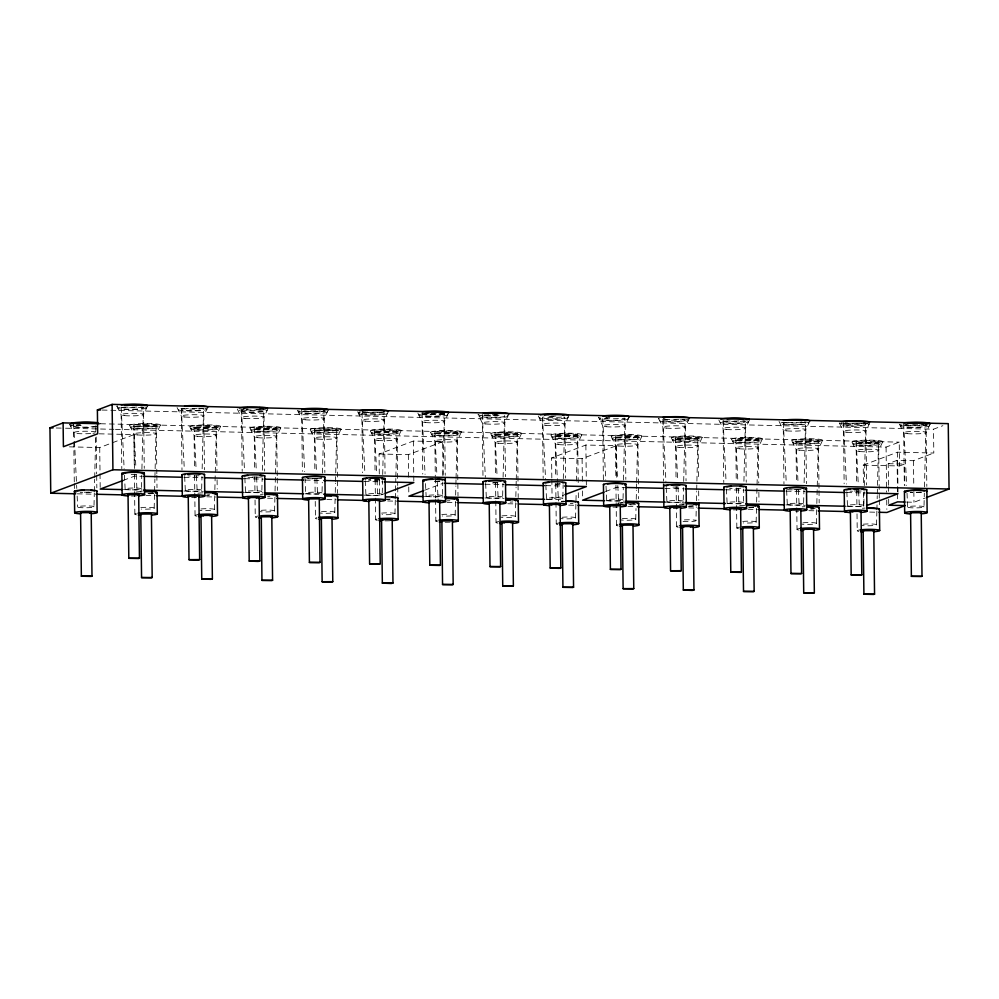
<?xml version="1.0" encoding="UTF-8"?>
<svg xmlns="http://www.w3.org/2000/svg" width="999" height="999" viewBox="0 0 999 999"><rect width="100%" height="100%" fill="white"/><g stroke="black" fill="none" stroke-linecap="round" stroke-linejoin="round"><path stroke-width="0.75" stroke-dasharray="5 3.75" d="M93.981 506.843A8.192 0.924 -0.7 0 0 82.418 506.043A8.192 0.924 -0.7 0 0 81.081 507.667A8.192 0.924 -0.7 0 0 93.981 506.843L94.318 493.007M94.356 491.471L94.655 479.17M94.693 477.634L95.654 437.674M95.804 431.531L95.954 425.387M141.433 488.936A8.192 0.924 -0.7 0 0 129.87 488.136A8.192 0.924 -0.7 0 0 128.534 489.76A8.192 0.924 -0.7 0 0 141.433 488.936L141.771 475.099M141.92 468.956L143.406 407.48M154.183 508.229L154.545 492.857M154.583 491.321L154.882 479.021M154.92 477.485L156.181 425.237A11.226 1.274 -0.7 0 0 140.347 424.15A11.226 1.274 -0.7 0 0 138.511 426.361A11.226 1.274 -0.7 0 0 156.181 425.237M201.636 490.322A8.192 0.924 -0.7 0 0 190.072 489.522A8.192 0.924 -0.7 0 0 188.736 491.146A8.192 0.924 -0.7 0 0 201.636 490.322L201.973 476.486M202.148 468.806L203.596 408.866M214.373 509.615L214.71 495.779M214.86 489.635L216.383 426.623A11.226 1.274 -0.7 0 0 200.537 425.537A11.226 1.274 -0.7 0 0 198.701 427.747A11.226 1.274 -0.7 0 0 216.383 426.623M261.825 491.708A8.192 0.924 -0.7 0 0 250.262 490.909A8.192 0.924 -0.7 0 0 248.926 492.532A8.192 0.924 -0.7 0 0 261.825 491.708L262.163 477.872M262.35 470.192L263.798 410.252M274.575 511.001L274.912 497.165M275.05 491.021L276.573 428.009A11.226 1.274 -0.7 0 0 260.739 426.923A11.226 1.274 -0.7 0 0 258.903 429.133A11.226 1.274 -0.7 0 0 276.573 428.009M322.028 493.094A8.192 0.924 -0.7 0 0 310.464 492.295A8.192 0.924 -0.7 0 0 309.128 493.918A8.192 0.924 -0.7 0 0 322.028 493.094L322.29 482.33M322.515 473.114L324.026 410.102M334.765 512.387L335.102 498.551M335.252 492.407L335.477 483.179M335.514 481.643L336.775 429.395A11.226 1.274 -0.7 0 0 320.929 428.309A11.226 1.274 -0.7 0 0 319.093 430.519A11.226 1.274 -0.7 0 0 336.775 429.395M382.23 494.48A8.192 0.924 -0.7 0 0 370.666 493.681A8.192 0.924 -0.7 0 0 369.318 495.304A8.192 0.924 -0.7 0 0 382.23 494.48L382.555 480.644M382.704 474.5L384.19 413.024M394.967 513.773L395.304 499.937M395.342 498.401L395.492 492.257M395.529 490.721L395.816 478.421M395.854 476.885L396.965 430.781A11.226 1.274 -0.7 0 0 381.131 429.695A11.226 1.274 -0.7 0 0 379.295 431.905A11.226 1.274 -0.7 0 0 396.965 430.781M442.42 495.866A8.192 0.924 -0.7 0 0 430.856 495.067A8.192 0.924 -0.7 0 0 429.52 496.69A8.192 0.924 -0.7 0 0 442.42 495.866L442.757 482.03M442.907 475.886L444.43 412.874M455.169 515.159L455.494 501.323M455.644 495.179L455.869 485.951M455.906 484.415L456.019 479.807M456.056 478.271L457.167 432.167A11.226 1.274 -0.7 0 0 441.321 431.081A11.226 1.274 -0.7 0 0 439.485 433.291A11.226 1.274 -0.7 0 0 457.167 432.167M502.622 497.252A8.192 0.924 -0.7 0 0 491.058 496.453A8.192 0.924 -0.7 0 0 489.71 498.076A8.192 0.924 -0.7 0 0 502.622 497.252L502.947 483.416M503.096 477.272L504.582 415.796M515.359 516.545L515.696 502.709M515.846 496.565L516.071 487.337M516.096 485.801L516.208 481.193M516.246 479.657L517.37 433.554A11.226 1.274 -0.7 0 0 501.523 432.467A11.226 1.274 -0.7 0 0 499.687 434.677A11.226 1.274 -0.7 0 0 517.37 433.554M562.812 498.638A8.192 0.924 -0.7 0 0 551.248 497.839A8.192 0.924 -0.7 0 0 549.912 499.463A8.192 0.924 -0.7 0 0 562.812 498.638L563.149 484.802M563.299 478.658L564.785 417.182M575.561 517.932L576.186 491.808M576.448 481.043L577.559 434.94A11.226 1.274 -0.7 0 0 561.713 433.853A11.226 1.274 -0.7 0 0 559.89 436.063A11.226 1.274 -0.7 0 0 577.559 434.94M623.014 500.024A8.192 0.924 -0.7 0 0 611.45 499.225A8.192 0.924 -0.7 0 0 610.114 500.849A8.192 0.924 -0.7 0 0 623.014 500.024L623.314 487.724M623.488 480.044L624.974 418.569M635.751 519.318L636.013 508.553M636.238 499.338L636.463 490.109M636.5 488.573L636.613 483.966M636.65 482.43L637.762 436.326A11.226 1.274 -0.7 0 0 621.915 435.239A11.226 1.274 -0.7 0 0 620.079 437.45A11.226 1.274 -0.7 0 0 637.762 436.326M683.204 501.411A8.192 0.924 -0.7 0 0 671.64 500.611A8.192 0.924 -0.7 0 0 670.304 502.235A8.192 0.924 -0.7 0 0 683.204 501.411L683.541 487.574M683.691 481.431L685.177 419.955M683.054 521.528A8.192 0.924 -0.7 0 0 695.953 520.704L696.291 506.868M696.428 500.724L696.653 491.496M696.69 489.96L697.951 437.712A11.226 1.274 -0.7 0 0 682.117 436.625A11.226 1.274 -0.7 0 0 680.282 438.836A11.226 1.274 -0.7 0 0 697.951 437.712M743.406 502.797A8.192 0.924 -0.7 0 0 731.842 501.998A8.192 0.924 -0.7 0 0 730.506 503.621A8.192 0.924 -0.7 0 0 743.406 502.797L743.743 488.961M743.93 481.281L745.366 421.341M756.143 522.09L756.48 508.254M756.63 502.11L758.154 439.098A11.226 1.274 -0.7 0 0 742.307 438.012A11.226 1.274 -0.7 0 0 740.471 440.222A11.226 1.274 -0.7 0 0 758.154 439.098M803.596 504.183A8.192 0.924 -0.7 0 0 792.045 503.384A8.192 0.924 -0.7 0 0 790.696 505.007A8.192 0.924 -0.7 0 0 803.596 504.183L803.97 488.811M804.12 482.667L805.569 422.727M816.345 523.476L816.683 509.64M816.832 503.496L818.343 440.484A11.226 1.274 -0.7 0 0 802.509 439.398A11.226 1.274 -0.7 0 0 800.674 441.608A11.226 1.274 -0.7 0 0 818.343 440.484M863.798 505.569A8.192 0.924 -0.7 0 0 852.234 504.77A8.192 0.924 -0.7 0 0 850.898 506.393A8.192 0.924 -0.7 0 0 863.798 505.569L864.135 491.733M864.285 485.589L865.796 422.577M876.535 524.862L876.872 511.026M876.91 509.49L877.022 504.882M877.172 498.738L877.247 495.654M877.284 494.118L878.546 441.87A11.226 1.274 -0.7 0 0 862.699 440.784A11.226 1.274 -0.7 0 0 860.863 442.994A11.226 1.274 -0.7 0 0 878.546 441.87M924 506.955A8.192 0.924 -0.7 0 0 912.437 506.156A8.192 0.924 -0.7 0 0 911.088 507.779A8.192 0.924 -0.7 0 0 924 506.955L924.325 493.119M924.475 486.975L925.998 423.963M147.652 405.744L143.606 414.435L144.268 468.381M160.402 425.037L156.344 433.728L156.756 467.632M207.854 407.13L203.796 415.821L204.458 469.767M220.592 426.423L216.546 435.114L216.97 470.566M268.044 408.516L263.998 417.22L264.66 471.153M280.794 427.809L276.735 436.501L277.235 476.573M328.246 409.902L324.188 418.606L324.85 472.539M340.984 429.195L336.938 437.899L337.612 493.369M388.436 411.288L384.39 419.992L385.052 473.926M401.186 430.581L397.127 439.285L397.702 485.514M448.638 412.674L444.592 421.378L445.242 475.312M461.376 431.968L457.33 440.671L458.004 496.141M508.828 414.061L504.782 422.764L505.444 476.698M521.578 433.354L517.532 442.058L518.206 497.527M569.03 415.447L564.984 424.15L565.646 478.084M581.768 434.74L577.722 443.444L578.234 485.052M629.233 416.833L625.174 425.537L625.836 479.47M641.97 436.126L637.924 444.83L638.586 498.763M689.422 418.219L685.376 426.923L686.038 480.856M702.172 437.512L698.114 446.216L698.526 480.119M749.625 419.605L745.566 428.309L746.228 482.242M762.362 438.898L758.316 447.602L758.753 483.041M809.814 420.991L805.768 429.695L806.43 483.628M822.564 440.284L818.506 448.988L819.005 489.048M870.017 422.377L865.971 431.081L866.62 485.014M882.754 441.67L878.708 450.374L879.295 498.139M930.206 423.763L926.16 432.467L926.822 486.401M69.455 446.853L99.713 447.552L111.139 443.244M112.562 442.694L133.991 434.615L134.403 468.456M123.064 480.457L134.49 476.148L142.258 476.323M379.295 473.988L379.058 453.983L413.336 441.046L442.619 441.72L443.032 475.561M379.058 453.983L408.341 454.657L442.619 441.72M364.036 495.167L379.558 495.516L383.841 493.906M424.563 490.259L443.131 483.254M551.823 477.959L551.585 457.954L585.864 445.017L616.371 445.729L616.783 479.57M551.585 457.954L582.092 458.666L616.371 445.729M545.866 499.35L552.085 499.488L563.523 495.179M605.444 491.57L616.87 487.262L624.637 487.437M115.472 429.358L886.076 447.102L899.237 442.145L899.525 465.971L863.223 465.134L863.473 485.127M102.073 410.052L933.516 429.208L942.894 425.661M863.223 465.134L897.514 452.197L933.803 453.034L933.516 429.208M888.486 485.214L888.223 463.673L897.102 460.327L913.473 460.701L933.803 453.034M899.525 465.971L904.595 464.06L904.857 485.589M906.543 502.072L913.985 502.247L925.199 498.002M100.549 423.751L899.237 442.145M56.194 427.997L63.986 428.171M65.547 428.209L113.911 429.32M99.201 433.816L133.991 434.615M888.223 463.673L904.595 464.06M184.153 477.297L202.772 477.722M244.68 478.683L263.299 479.12M305.207 480.082L322.277 480.469M364.173 481.443L382.804 481.868M485.164 484.228L503.858 484.652M545.891 485.626L563.011 486.014M665.022 488.374L683.666 488.798M725.599 489.76L744.243 490.197M786.176 491.158L804.819 491.583M846.752 492.557L865.396 492.982M123.489 489.622L142.12 490.047M184.016 491.021L202.647 491.446M244.543 492.407L263.162 492.832M305.07 493.806L322.14 494.193M424.425 496.553L443.106 496.978M485.139 497.952L503.821 498.376M605.894 500.736L624.537 501.161M664.922 502.085L683.553 502.522M727.047 503.521L744.13 503.921M786.076 504.882L804.707 505.307M846.653 506.281L863.735 506.668L863.548 491.283M77.273 493.831L94.43 494.218M145.904 495.404L155.27 495.629M206.743 496.803L216.096 497.027M267.582 498.214L275.374 498.389M326.86 499.575L336.213 499.787M387.687 500.974L395.492 501.161M446.965 502.347L456.331 502.559M507.804 503.746L517.17 503.958M568.643 505.144L576.448 505.319M627.921 506.505L635.726 506.693M688.761 507.904L696.553 508.091M748.039 509.278L757.392 509.49M808.878 510.676L816.67 510.851M869.704 512.075L877.509 512.262M899.437 424.188L903.695 432.779L904.345 485.177M851.985 442.095L856.243 450.686L856.655 484.59M839.247 422.802L843.506 431.393L844.143 483.791M791.795 440.709L796.053 449.3L796.465 483.204M779.045 421.416L783.303 430.007L783.965 483.941M731.593 439.323L735.851 447.914L736.263 481.818M718.855 420.03L723.114 428.621L723.776 482.554M671.39 437.937L675.661 446.528L676.073 480.432M658.653 418.643L662.911 427.235L663.573 481.168M611.201 436.551L615.459 445.142L615.871 479.045M550.998 435.164L555.257 443.756L555.681 477.659M538.261 415.871L542.519 424.463L543.181 478.396M490.809 433.778L495.067 442.37L495.479 476.273M430.606 432.392L434.865 440.984L435.302 476.423M417.869 413.099L422.127 421.69L422.764 474.075M370.417 431.006L374.675 439.597L375.087 473.501M357.667 411.713L361.925 420.304L362.575 472.689M310.214 429.62L314.473 438.211L314.885 472.115M297.477 410.327L301.735 418.918L302.372 471.303M250.012 428.234L254.283 436.825L254.695 470.729M237.275 408.941L241.533 417.532L242.195 471.466M189.822 426.848L194.081 435.439L194.493 469.343M177.073 407.555L181.343 416.146L181.993 470.079M129.62 425.462L133.891 434.053L134.303 467.944M116.883 406.168L121.141 414.76L121.803 468.693M69.431 424.076L73.689 432.667L73.789 440.372M903.658 423.988L906.642 485.464M907.017 493.144L907.679 506.98M856.205 441.895L858.291 484.927M858.591 491.071L859.415 507.979M843.456 422.602L846.44 484.078M846.815 491.758L847.489 505.594M796.003 440.509L798.089 483.541M798.388 489.685L799.212 506.593M783.328 422.752L786.25 482.692M786.625 490.372L787.287 504.208M735.801 439.123L737.899 482.155M738.199 488.299L739.01 505.207M723.139 421.366L726.048 481.306M726.423 488.986L727.097 502.822M675.611 437.737L677.697 480.769M677.996 486.913L678.821 503.821M662.936 419.98L665.921 481.456M666.221 487.599L666.895 501.423M615.409 436.351L617.507 479.383M617.807 485.526L618.693 503.971M602.747 418.593L605.731 480.069M606.031 486.213L606.705 500.037M555.219 434.965L557.454 481.068M557.529 482.604L558.429 501.048M542.544 417.207L545.529 478.683M545.829 484.827L546.503 498.651M495.017 433.578L497.102 476.61M497.402 482.754L498.226 499.662M482.28 414.285L485.339 477.297M485.639 483.441L486.313 497.265M434.827 432.192L436.913 475.224M437.212 481.368L438.186 501.348M422.077 412.899L425.062 474.375M425.512 483.591L426.111 495.879M374.625 430.806L376.71 473.838M377.01 479.982L377.834 496.89M361.963 413.049L364.872 472.989M365.247 480.669L365.909 494.493M314.423 429.42L316.521 472.452M316.82 478.596L317.632 495.504M301.686 410.127L304.67 471.603M304.97 477.747L305.719 493.106M254.233 428.034L256.318 471.066M256.618 477.21L257.442 494.118M241.558 410.277L244.48 470.217M244.842 477.897L245.517 491.72M194.031 426.648L196.129 469.68M196.428 475.824L197.24 492.732M181.368 408.891L184.278 468.818M184.653 476.511L185.327 490.334M133.841 425.262L135.926 468.294M136.226 474.438L137.05 491.346M121.166 407.505L124.151 468.981M124.45 475.124L125.125 488.948M73.639 423.876L76.548 483.803M76.623 485.339L76.773 488.424M77.148 496.103L77.672 506.855M913.473 460.701L913.773 485.314M913.848 491.471L913.985 502.247M897.514 452.197L898.001 492.195M897.102 460.327L897.489 492.632M897.514 494.168L897.564 498.788M888.511 486.75L888.561 491.371M888.66 499.063L888.71 503.671M886.076 447.102L886.625 492.245M886.712 500.024L886.837 509.365M879.307 499.687L879.407 507.392M856.742 490.746L856.942 507.704M857.017 513.861L857.229 530.819M819.018 490.596L819.168 502.922M796.54 489.36L796.752 506.318M796.765 507.854L797.027 529.433M758.865 492.282L758.978 501.535M736.338 487.974L736.837 528.046M698.663 490.896L698.776 500.149M676.148 486.588L676.635 526.66M615.946 485.202L616.433 525.274M603.371 479.782L602.722 425.849L598.451 417.257A15.385 1.748 -0.7 0 0 608.191 418.731A15.385 1.748 -0.7 0 0 624.899 418.119M585.864 445.017L586.351 485.014M582.092 458.666L582.405 484.815M582.479 490.959L582.579 498.651M578.321 492.757L578.396 498.913M555.756 483.816L555.956 500.774M555.981 502.31L556.243 523.888M551.848 479.495L552.085 499.488M495.554 482.43L495.766 499.388M495.779 500.924L496.041 522.502M482.967 475.462L482.33 423.077L478.059 414.485A15.385 1.748 -0.7 0 0 497.677 415.896M435.327 477.959L435.564 498.002M435.589 499.537L435.851 521.116M413.336 441.046L413.823 481.043M408.341 454.657L408.666 480.806M408.741 486.963L408.828 494.655M397.714 487.05L397.827 496.303M379.37 480.132L379.558 495.516M375.162 479.657L375.374 496.615M375.387 498.151L375.649 519.73M314.96 478.271L315.172 495.229M315.247 501.386L315.459 518.344M277.247 478.109L277.397 490.447M254.77 476.885L254.97 493.843M255.045 499.999L255.257 516.958M217.083 479.807L217.208 489.06M194.568 475.499L195.055 515.571M156.781 469.18L156.831 473.801M156.855 475.337L157.005 487.674M134.378 474.113L134.865 514.185M99.713 447.552L100.012 472.165M100.025 473.701L100.2 487.549M96.204 436.975L96.653 473.951M96.678 475.499L96.828 487.824M73.801 441.908L74.288 481.98M74.313 483.516L74.388 489.685M439.86 481.281A11.239 1.274 -0.7 0 1 431.356 481.53M449.912 500.749A11.239 1.274 -0.7 0 1 447.003 500.824M693.381 506.131A11.239 1.274 -0.7 0 1 687.799 506.368M679.532 504.32A11.239 1.274 -0.7 0 1 684.515 503.921M261.563 476.898A11.239 1.274 -0.7 0 1 248.027 477.285M136.176 474.525A11.239 1.274 -0.7 0 1 127.635 474.513M635.489 504.507A11.239 1.274 -0.7 0 1 627.597 504.982M617.582 503.221A11.239 1.274 -0.7 0 1 624.313 502.534M91.421 492.257A11.239 1.274 -0.7 0 1 80.182 492.42M921.428 492.382A11.239 1.274 -0.7 0 1 910.201 492.532M512.799 501.96A11.239 1.274 -0.7 0 1 510.102 502.135M677.946 487A11.239 1.274 -0.7 0 1 669.405 486.988M753.583 507.517A11.239 1.274 -0.7 0 1 747.989 507.754M739.722 505.706A11.239 1.274 -0.7 0 1 744.717 505.307M862.412 508.241A11.239 1.274 -0.7 0 1 865.109 508.079M740.833 488.224A11.239 1.274 -0.7 0 1 729.607 488.374M199.063 475.736A11.239 1.274 -0.7 0 1 187.837 475.899M260.452 494.38A11.239 1.274 -0.7 0 1 263.137 494.218M801.036 489.61A11.239 1.274 -0.7 0 1 787.449 489.597M560.252 484.065A11.239 1.274 -0.7 0 1 551.748 484.303M153.908 493.419A11.239 1.274 -0.7 0 1 146.016 493.893M136.014 492.132A11.239 1.274 -0.7 0 1 142.745 491.446M389.71 499.363A11.239 1.274 -0.7 0 1 386.813 499.438M321.753 478.284A11.239 1.274 -0.7 0 1 305.869 478.496M379.657 479.895A11.239 1.274 -0.7 0 1 368.431 480.057M209.116 495.204A11.239 1.274 -0.7 0 1 206.219 495.279M197.952 493.231A11.239 1.274 -0.7 0 1 202.934 492.832M497.365 482.842A11.239 1.274 -0.7 0 1 491.545 482.917M572.989 503.359A11.239 1.274 -0.7 0 1 570.304 503.521M561.438 501.311A11.239 1.274 -0.7 0 1 564.123 501.148M97.44 426.511A14.423 1.636 -0.7 0 1 74.813 427.172A14.423 1.636 -0.7 0 1 77.422 424.563M798.9 489.448A8.766 0.987 -0.7 0 1 792.195 489.547M146.279 408.191A14.423 1.636 -0.7 0 1 126.998 409.553A14.423 1.636 -0.7 0 1 119.68 407.33M144.655 406.98A14.423 1.636 -0.7 0 1 146.154 407.355M140.884 407.055A11.151 1.261 -0.7 0 1 139.398 408.853A11.151 1.261 -0.7 0 1 123.701 408.878A11.151 1.261 -0.7 0 1 125.187 407.08M204.857 408.366A14.423 1.636 -0.7 0 1 200.961 410.577A14.423 1.636 -0.7 0 1 181.606 410.552A14.423 1.636 -0.7 0 1 182.118 408.341M198.951 408.254A11.151 1.261 -0.7 0 1 200.974 410.077A11.151 1.261 -0.7 0 1 184.553 410.339A11.151 1.261 -0.7 0 1 185.389 408.466M256.581 409.515A11.151 1.261 -0.7 0 1 261.775 411.363A11.151 1.261 -0.7 0 1 244.093 411.65A11.151 1.261 -0.7 0 1 248.052 409.652M262.712 409.453A14.423 1.636 -0.7 0 1 262.138 411.863A14.423 1.636 -0.7 0 1 241.009 411.838A14.423 1.636 -0.7 0 1 245.267 409.428M447.689 414.697A14.423 1.636 -0.7 0 1 434.777 416.508A14.423 1.636 -0.7 0 1 419.118 415.384A14.423 1.636 -0.7 0 1 429.308 413.374M440.272 413.386A14.423 1.636 -0.7 0 1 443.294 413.611M504.47 415.946A11.151 1.261 -0.7 0 1 492.42 417.557A11.151 1.261 -0.7 0 1 483.029 415.971A11.151 1.261 -0.7 0 1 499.937 415.184M507.342 415.671A14.423 1.636 -0.7 0 1 493.718 417.919A14.423 1.636 -0.7 0 1 479.483 416.059A14.423 1.636 -0.7 0 1 500.474 414.772M567.532 417.058A14.423 1.636 -0.7 0 1 552.035 419.318A14.423 1.636 -0.7 0 1 541.058 417.033M550.924 416.108A14.423 1.636 -0.7 0 1 557.167 416.046M563.811 417.02A11.151 1.261 -0.7 0 1 552.622 418.943A11.151 1.261 -0.7 0 1 544.58 417.058M549.025 416.583A11.151 1.261 -0.7 0 1 554.72 416.408M627.734 418.444A14.423 1.636 -0.7 0 1 612.225 420.704A14.423 1.636 -0.7 0 1 601.261 418.419M606.443 417.744A14.423 1.636 -0.7 0 1 609.902 417.545M686.425 419.455A14.423 1.636 -0.7 0 1 674.313 422.077A14.423 1.636 -0.7 0 1 661.45 419.805M682.654 419.543A11.151 1.261 -0.7 0 1 681.168 421.328A11.151 1.261 -0.7 0 1 665.471 421.353A11.151 1.261 -0.7 0 1 666.957 419.555M746.628 420.841A14.423 1.636 -0.7 0 1 742.732 423.052A14.423 1.636 -0.7 0 1 723.376 423.039A14.423 1.636 -0.7 0 1 723.888 420.829M742.856 420.929A11.151 1.261 -0.7 0 1 741.37 422.714A11.151 1.261 -0.7 0 1 725.674 422.739A11.151 1.261 -0.7 0 1 727.16 420.941M800.923 422.115A11.151 1.261 -0.7 0 1 802.284 424.026A11.151 1.261 -0.7 0 1 785.276 424.051A11.151 1.261 -0.7 0 1 789.822 422.127M804.482 421.928A14.423 1.636 -0.7 0 1 804.819 424.225A14.423 1.636 -0.7 0 1 784.44 424.513A14.423 1.636 -0.7 0 1 784.09 422.215M95.941 425.861A11.151 1.261 -0.7 0 1 78.372 426.985A11.151 1.261 -0.7 0 1 80.195 424.787M921.228 492.057A8.766 0.987 -0.7 0 1 910.576 492.232M152.972 493.119A8.766 0.987 -0.7 0 1 147.29 493.593M140.247 491.933A8.766 0.987 -0.7 0 1 142.183 491.77M257.13 476.96A8.766 0.987 -0.7 0 1 250.424 477.072M439.66 480.969A8.766 0.987 -0.7 0 1 431.019 481.231M497.914 482.505A8.766 0.987 -0.7 0 1 493.444 482.654M560.052 483.741A8.766 0.987 -0.7 0 1 551.411 484.003M561.625 501.635A8.766 0.987 -0.7 0 1 565.746 501.373M631.056 504.582A8.766 0.987 -0.7 0 1 628.87 504.682M620.267 503.234A8.766 0.987 -0.7 0 1 625.948 502.759M693.194 505.806A8.766 0.987 -0.7 0 1 689.06 506.068M682.017 504.408A8.766 0.987 -0.7 0 1 683.965 504.245M390.272 499.025A8.766 0.987 -0.7 0 1 385.789 499.175M327.297 411.925A14.423 1.636 -0.7 0 1 305.881 413.636A14.423 1.636 -0.7 0 1 305.469 410.814M322.902 410.839A14.423 1.636 -0.7 0 1 325.249 411.138M384.178 413.499A11.151 1.261 -0.7 0 1 370.592 414.772A11.151 1.261 -0.7 0 1 362.625 413.199M363.998 412.887A11.151 1.261 -0.7 0 1 381.668 412.612M387.5 413.311A14.423 1.636 -0.7 0 1 369.58 415.134A14.423 1.636 -0.7 0 1 360.477 412.874M362.712 412.5A14.423 1.636 -0.7 0 1 369.118 411.988M753.383 507.192A8.766 0.987 -0.7 0 1 749.262 507.455M269.867 496.253A8.766 0.987 -0.7 0 1 267.682 496.366M379.458 479.582A8.766 0.987 -0.7 0 1 368.806 479.745M89.286 492.095A8.766 0.987 -0.7 0 1 80.557 492.107M317.332 478.346A8.766 0.987 -0.7 0 1 306.93 478.209M624 418.419A11.151 1.261 -0.7 0 1 619.368 420.092A11.151 1.261 -0.7 0 1 604.682 419.892A11.151 1.261 -0.7 0 1 606.768 418.169M209.678 494.867A8.766 0.987 -0.7 0 1 207.492 494.98M929.27 425.786A14.423 1.636 -0.7 0 1 907.854 427.51A14.423 1.636 -0.7 0 1 907.429 424.687M924.874 424.7A14.423 1.636 -0.7 0 1 927.209 425M813.773 508.903A11.239 1.274 -0.7 0 1 811.088 509.065M802.222 506.855A11.239 1.274 -0.7 0 1 804.907 506.693M861.225 490.996A11.239 1.274 -0.7 0 1 849.999 491.146M864.672 423.314A14.423 1.636 -0.7 0 1 864.11 425.724A14.423 1.636 -0.7 0 1 842.981 425.711A14.423 1.636 -0.7 0 1 847.239 423.301M815.134 508.366A8.766 0.987 -0.7 0 1 809.452 508.841M859.103 490.834A8.766 0.987 -0.7 0 1 850.374 490.846M928.283 424.662A15.385 1.748 -0.7 0 1 913.074 425.736A15.385 1.748 -0.7 0 1 900.037 424.637M923.975 424.6A11.226 1.274 -0.7 0 1 904.619 424.625M863.161 524.213A8.192 0.924 -0.7 0 1 874.699 524.2A8.192 0.924 -0.7 0 1 873.601 525.524A8.192 0.924 -0.7 0 1 862.075 525.536M858.828 531.431A11.239 1.274 -0.7 0 1 860.376 529.87M381.593 513.124A8.192 0.924 -0.7 0 1 392.644 513.061A8.192 0.924 -0.7 0 1 393.044 514.31A8.192 0.924 -0.7 0 1 382.068 514.597M389.972 520.754A11.239 1.274 -0.7 0 1 384.153 520.841M377.247 520.342A11.239 1.274 -0.7 0 1 377.06 519.068M798.601 511.163A11.239 1.274 -0.7 0 1 795.704 511.251M805.494 422.277A15.385 1.748 -0.7 0 1 781.243 422.265M801.585 422.102A11.226 1.274 -0.7 0 1 785.788 422.115M742.769 521.441A8.192 0.924 -0.7 0 1 753.82 521.378A8.192 0.924 -0.7 0 1 754.233 522.627A8.192 0.924 -0.7 0 1 743.244 522.914M738.436 528.658A11.239 1.274 -0.7 0 1 739.984 527.097M738.411 509.777A11.239 1.274 -0.7 0 1 732.592 509.865M745.304 420.891A15.385 1.748 -0.7 0 1 721.041 420.879M738.91 420.916A11.226 1.274 -0.7 0 1 727.734 420.929M561.563 417.058A15.385 1.748 -0.7 0 1 542.944 417.045M501.985 515.896A8.192 0.924 -0.7 0 1 513.523 515.884A8.192 0.924 -0.7 0 1 512.425 517.207A8.192 0.924 -0.7 0 1 500.886 517.22M497.639 523.114A11.239 1.274 -0.7 0 1 499.2 521.553M498.114 415.372A11.226 1.274 -0.7 0 1 482.38 414.622M868.081 423.276A15.385 1.748 -0.7 0 1 852.884 424.338A15.385 1.748 -0.7 0 1 839.834 423.251M861.775 423.489A11.226 1.274 -0.7 0 1 845.978 423.501M384.116 412.575A15.385 1.748 -0.7 0 1 362.362 412.887M359.865 412.562A15.385 1.748 -0.7 0 1 358.266 412.162M382.205 412.125A11.226 1.274 -0.7 0 1 364.41 412.412M321.391 511.738A8.192 0.924 -0.7 0 1 332.929 511.725A8.192 0.924 -0.7 0 1 331.83 513.049A8.192 0.924 -0.7 0 1 320.304 513.061M317.058 518.956A11.239 1.274 -0.7 0 1 316.87 517.682M140.809 507.579A8.192 0.924 -0.7 0 1 151.86 507.517A8.192 0.924 -0.7 0 1 152.26 508.766A8.192 0.924 -0.7 0 1 141.271 509.053M136.463 514.797A11.239 1.274 -0.7 0 1 136.276 513.523M618.019 507.005A11.239 1.274 -0.7 0 1 612.2 507.092M607.342 418.156A11.226 1.274 -0.7 0 1 605.194 417.957M562.187 517.282A8.192 0.924 -0.7 0 1 573.713 517.27A8.192 0.924 -0.7 0 1 572.627 518.593A8.192 0.924 -0.7 0 1 561.088 518.606M557.842 524.5A11.239 1.274 -0.7 0 1 559.403 522.939M441.783 514.51A8.192 0.924 -0.7 0 1 452.847 514.448A8.192 0.924 -0.7 0 1 453.246 515.696A8.192 0.924 -0.7 0 1 442.257 515.984M450.174 522.14A11.239 1.274 -0.7 0 1 444.355 522.227M437.45 521.728A11.239 1.274 -0.7 0 1 437.262 520.454M444.318 413.961A15.385 1.748 -0.7 0 1 418.456 413.549M443.768 413.199A11.226 1.274 -0.7 0 1 432.192 414.16A11.226 1.274 -0.7 0 1 422.19 413.236M200.999 508.966A8.192 0.924 -0.7 0 1 212.537 508.953A8.192 0.924 -0.7 0 1 211.438 510.277A8.192 0.924 -0.7 0 1 199.912 510.289M196.666 516.183A11.239 1.274 -0.7 0 1 198.214 514.622M326.311 410.801A15.385 1.748 -0.7 0 1 311.101 411.863A15.385 1.748 -0.7 0 1 298.064 410.776M320.005 411.014A11.226 1.274 -0.7 0 1 304.208 411.026M684.39 519.905A8.192 0.924 -0.7 0 1 695.953 520.704M678.234 527.272A11.239 1.274 -0.7 0 1 678.046 525.998M678.209 508.391A11.239 1.274 -0.7 0 1 672.402 508.479M685.102 419.505A15.385 1.748 -0.7 0 1 666.57 420.042A15.385 1.748 -0.7 0 1 659.115 418.194M678.708 419.53A11.226 1.274 -0.7 0 1 667.532 419.543M622.377 518.668A8.192 0.924 -0.7 0 1 633.915 518.656A8.192 0.924 -0.7 0 1 632.817 519.98A8.192 0.924 -0.7 0 1 621.291 519.992M618.044 525.886A11.239 1.274 -0.7 0 1 617.844 524.612M136.438 495.916A11.239 1.274 -0.7 0 1 130.632 495.991M143.332 407.03A15.385 1.748 -0.7 0 1 124.8 407.567A15.385 1.748 -0.7 0 1 117.345 405.719M136.938 407.055A11.226 1.274 -0.7 0 1 125.762 407.068M802.971 522.827A8.192 0.924 -0.7 0 1 814.497 522.814A8.192 0.924 -0.7 0 1 813.411 524.138A8.192 0.924 -0.7 0 1 801.872 524.15M798.626 530.044A11.239 1.274 -0.7 0 1 800.187 528.483M196.641 497.302A11.239 1.274 -0.7 0 1 190.821 497.39M203.521 408.416A15.385 1.748 -0.7 0 1 179.271 408.391M197.128 408.441A11.226 1.274 -0.7 0 1 185.964 408.454M261.201 510.352A8.192 0.924 -0.7 0 1 272.727 510.339A8.192 0.924 -0.7 0 1 271.641 511.663A8.192 0.924 -0.7 0 1 260.102 511.675M256.855 517.569A11.239 1.274 -0.7 0 1 258.416 516.008M94.743 433.004A11.239 1.274 -0.7 0 1 92.994 433.291M90.697 433.529A11.239 1.274 -0.7 0 1 74.825 433.179A11.239 1.274 -0.7 0 1 80.894 431.368A11.239 1.274 -0.7 0 1 95.717 432.03M81.081 425.599A15.385 1.748 -0.7 0 1 70.017 424.525M99.613 423.201A15.385 1.748 -0.7 0 1 99.738 424.1M80.894 425.099A11.226 1.274 -0.7 0 1 74.613 424.513M263.724 409.802A15.385 1.748 -0.7 0 1 239.46 409.777M259.815 409.615A11.226 1.274 -0.7 0 1 244.006 409.64M616.583 439.647A14.423 1.636 -0.7 0 0 640.596 438.586A14.423 1.636 -0.7 0 0 622.639 436.825A14.423 1.636 -0.7 0 0 616.583 439.647M857.379 445.192A14.423 1.636 -0.7 0 0 881.38 444.13A14.423 1.636 -0.7 0 0 863.436 442.382A14.423 1.636 -0.7 0 0 857.379 445.192M135.015 428.559A14.423 1.636 -0.7 0 0 159.028 427.485A14.423 1.636 -0.7 0 0 141.071 425.736A14.423 1.636 -0.7 0 0 135.015 428.559M315.597 432.717A14.423 1.636 -0.7 0 0 339.61 431.643A14.423 1.636 -0.7 0 0 321.653 429.895A14.423 1.636 -0.7 0 0 315.597 432.717M255.407 431.331A14.423 1.636 -0.7 0 0 279.42 430.257A14.423 1.636 -0.7 0 0 261.463 428.509A14.423 1.636 -0.7 0 0 255.407 431.331M375.799 434.103A14.423 1.636 -0.7 0 0 399.812 433.029A14.423 1.636 -0.7 0 0 381.855 431.281A14.423 1.636 -0.7 0 0 375.799 434.103M556.393 438.261A14.423 1.636 -0.7 0 0 580.407 437.2A14.423 1.636 -0.7 0 0 562.449 435.439A14.423 1.636 -0.7 0 0 556.393 438.261M195.205 429.945A14.423 1.636 -0.7 0 0 219.218 428.871A14.423 1.636 -0.7 0 0 201.261 427.122A14.423 1.636 -0.7 0 0 195.205 429.945M496.191 436.875A14.423 1.636 -0.7 0 0 520.204 435.814A14.423 1.636 -0.7 0 0 502.247 434.053A14.423 1.636 -0.7 0 0 496.191 436.875M436.001 435.489A14.423 1.636 -0.7 0 0 460.002 434.415A14.423 1.636 -0.7 0 0 442.058 432.667A14.423 1.636 -0.7 0 0 436.001 435.489M736.975 442.42A14.423 1.636 -0.7 0 0 760.988 441.358A14.423 1.636 -0.7 0 0 743.031 439.61A14.423 1.636 -0.7 0 0 736.975 442.42M676.785 441.034A14.423 1.636 -0.7 0 0 700.799 439.972A14.423 1.636 -0.7 0 0 682.841 438.224A14.423 1.636 -0.7 0 0 676.785 441.034M908.391 427.097A11.151 1.261 -0.7 0 0 925.948 425.974A11.151 1.261 -0.7 0 0 910.214 424.9A11.151 1.261 -0.7 0 0 908.391 427.097M426.81 416.009A11.151 1.261 -0.7 0 0 444.38 414.885A11.151 1.261 -0.7 0 0 428.633 413.811A11.151 1.261 -0.7 0 0 426.81 416.009M860.938 445.005A11.151 1.261 -0.7 0 0 878.496 443.881A11.151 1.261 -0.7 0 0 862.761 442.807A11.151 1.261 -0.7 0 0 860.938 445.005M138.574 428.371A11.151 1.261 -0.7 0 0 156.131 427.247A11.151 1.261 -0.7 0 0 140.397 426.173A11.151 1.261 -0.7 0 0 138.574 428.371M198.776 429.757A11.151 1.261 -0.7 0 0 216.333 428.633A11.151 1.261 -0.7 0 0 200.599 427.56A11.151 1.261 -0.7 0 0 198.776 429.757M258.966 431.143A11.151 1.261 -0.7 0 0 276.523 430.02A11.151 1.261 -0.7 0 0 260.789 428.946A11.151 1.261 -0.7 0 0 258.966 431.143M319.168 432.53A11.151 1.261 -0.7 0 0 336.725 431.406A11.151 1.261 -0.7 0 0 320.991 430.332A11.151 1.261 -0.7 0 0 319.168 432.53M379.358 433.916A11.151 1.261 -0.7 0 0 396.915 432.792A11.151 1.261 -0.7 0 0 381.181 431.718A11.151 1.261 -0.7 0 0 379.358 433.916M620.154 439.46A11.151 1.261 -0.7 0 0 637.712 438.336A11.151 1.261 -0.7 0 0 621.965 437.262A11.151 1.261 -0.7 0 0 620.154 439.46M306.418 413.236A11.151 1.261 -0.7 0 0 323.976 412.112A11.151 1.261 -0.7 0 0 308.241 411.039A11.151 1.261 -0.7 0 0 306.418 413.236M439.56 435.302A11.151 1.261 -0.7 0 0 457.117 434.178A11.151 1.261 -0.7 0 0 441.383 433.104A11.151 1.261 -0.7 0 0 439.56 435.302M559.952 438.074A11.151 1.261 -0.7 0 0 577.509 436.95A11.151 1.261 -0.7 0 0 561.775 435.876A11.151 1.261 -0.7 0 0 559.952 438.074M680.344 440.846A11.151 1.261 -0.7 0 0 697.901 439.722A11.151 1.261 -0.7 0 0 682.167 438.648A11.151 1.261 -0.7 0 0 680.344 440.846M740.546 442.232A11.151 1.261 -0.7 0 0 758.104 441.108A11.151 1.261 -0.7 0 0 742.369 440.035A11.151 1.261 -0.7 0 0 740.546 442.232M499.75 436.688A11.151 1.261 -0.7 0 0 517.32 435.564A11.151 1.261 -0.7 0 0 501.573 434.49A11.151 1.261 -0.7 0 0 499.75 436.688M797.177 443.806A14.423 1.636 -0.7 0 0 821.19 442.744A14.423 1.636 -0.7 0 0 803.233 440.996A14.423 1.636 -0.7 0 0 797.177 443.806M800.736 443.618A11.151 1.261 -0.7 0 0 818.293 442.495A11.151 1.261 -0.7 0 0 802.559 441.421A11.151 1.261 -0.7 0 0 800.736 443.618M848.188 425.711A11.151 1.261 -0.7 0 0 865.758 424.587A11.151 1.261 -0.7 0 0 850.012 423.514A11.151 1.261 -0.7 0 0 848.188 425.711M907.129 433.628A11.239 1.274 -0.7 0 0 925.823 432.792A11.239 1.274 -0.7 0 0 911.837 431.431A11.239 1.274 -0.7 0 0 907.129 433.628M859.664 451.536A11.239 1.274 -0.7 0 0 878.371 450.699A11.239 1.274 -0.7 0 0 864.385 449.338A11.239 1.274 -0.7 0 0 859.664 451.536M856.68 443.269A15.385 1.748 -0.7 0 0 882.304 442.132A15.385 1.748 -0.7 0 0 863.136 440.259A15.385 1.748 -0.7 0 0 856.68 443.269M378.097 440.447A11.239 1.274 -0.7 0 0 396.803 439.61A11.239 1.274 -0.7 0 0 382.817 438.249A11.239 1.274 -0.7 0 0 378.097 440.447M375.1 432.18A15.385 1.748 -0.7 0 0 400.724 431.031A15.385 1.748 -0.7 0 0 381.568 429.17A15.385 1.748 -0.7 0 0 375.1 432.18M786.725 430.856A11.239 1.274 -0.7 0 0 805.431 430.02A11.239 1.274 -0.7 0 0 791.445 428.658A11.239 1.274 -0.7 0 0 786.725 430.856M739.272 448.763A11.239 1.274 -0.7 0 0 757.979 447.927A11.239 1.274 -0.7 0 0 743.993 446.565A11.239 1.274 -0.7 0 0 739.272 448.763M736.288 440.497A15.385 1.748 -0.7 0 0 761.912 439.36A15.385 1.748 -0.7 0 0 742.744 437.487A15.385 1.748 -0.7 0 0 736.288 440.497M726.535 429.47A11.239 1.274 -0.7 0 0 745.242 428.633A11.239 1.274 -0.7 0 0 731.256 427.272A11.239 1.274 -0.7 0 0 726.535 429.47M545.941 425.312A11.239 1.274 -0.7 0 0 564.647 424.475A11.239 1.274 -0.7 0 0 550.661 423.114A11.239 1.274 -0.7 0 0 545.941 425.312M498.489 443.219A11.239 1.274 -0.7 0 0 517.195 442.382A11.239 1.274 -0.7 0 0 503.209 441.021A11.239 1.274 -0.7 0 0 498.489 443.219M495.492 434.952A15.385 1.748 -0.7 0 0 521.116 433.803A15.385 1.748 -0.7 0 0 501.96 431.943A15.385 1.748 -0.7 0 0 495.492 434.952M485.751 423.926A11.239 1.274 -0.7 0 0 504.445 423.089A11.239 1.274 -0.7 0 0 490.459 421.728A11.239 1.274 -0.7 0 0 485.751 423.926M846.927 432.242A11.239 1.274 -0.7 0 0 865.634 431.406A11.239 1.274 -0.7 0 0 851.648 430.045A11.239 1.274 -0.7 0 0 846.927 432.242M365.347 421.153A11.239 1.274 -0.7 0 0 384.053 420.317A11.239 1.274 -0.7 0 0 370.067 418.956A11.239 1.274 -0.7 0 0 365.347 421.153M317.894 439.061A11.239 1.274 -0.7 0 0 336.601 438.224A11.239 1.274 -0.7 0 0 322.615 436.863A11.239 1.274 -0.7 0 0 317.894 439.061M314.91 430.794A15.385 1.748 -0.7 0 0 340.534 429.645A15.385 1.748 -0.7 0 0 321.366 427.784A15.385 1.748 -0.7 0 0 314.91 430.794M137.313 434.902A11.239 1.274 -0.7 0 0 156.006 434.066A11.239 1.274 -0.7 0 0 142.02 432.704A11.239 1.274 -0.7 0 0 137.313 434.902M134.316 426.635A15.385 1.748 -0.7 0 0 159.94 425.487A15.385 1.748 -0.7 0 0 140.772 423.626A15.385 1.748 -0.7 0 0 134.316 426.635M606.143 426.698A11.239 1.274 -0.7 0 0 624.85 425.861A11.239 1.274 -0.7 0 0 610.864 424.5A11.239 1.274 -0.7 0 0 606.143 426.698M558.691 444.605A11.239 1.274 -0.7 0 0 577.385 443.768A11.239 1.274 -0.7 0 0 563.399 442.407A11.239 1.274 -0.7 0 0 558.691 444.605M555.694 436.338A15.385 1.748 -0.7 0 0 581.318 435.189A15.385 1.748 -0.7 0 0 562.15 433.329A15.385 1.748 -0.7 0 0 555.694 436.338M438.286 441.833A11.239 1.274 -0.7 0 0 456.993 440.996A11.239 1.274 -0.7 0 0 443.007 439.635A11.239 1.274 -0.7 0 0 438.286 441.833M435.302 433.566A15.385 1.748 -0.7 0 0 460.926 432.417A15.385 1.748 -0.7 0 0 441.758 430.557A15.385 1.748 -0.7 0 0 435.302 433.566M425.549 422.54A11.239 1.274 -0.7 0 0 444.255 421.703A11.239 1.274 -0.7 0 0 430.269 420.342A11.239 1.274 -0.7 0 0 425.549 422.54M197.502 436.288A11.239 1.274 -0.7 0 0 216.209 435.452A11.239 1.274 -0.7 0 0 202.223 434.09A11.239 1.274 -0.7 0 0 197.502 436.288M194.505 428.022A15.385 1.748 -0.7 0 0 220.13 426.873A15.385 1.748 -0.7 0 0 200.974 425.012A15.385 1.748 -0.7 0 0 194.505 428.022M305.157 419.767A11.239 1.274 -0.7 0 0 323.863 418.931A11.239 1.274 -0.7 0 0 309.877 417.57A11.239 1.274 -0.7 0 0 305.157 419.767M679.083 447.377A11.239 1.274 -0.7 0 0 697.789 446.541A11.239 1.274 -0.7 0 0 683.803 445.179A11.239 1.274 -0.7 0 0 679.083 447.377M676.086 439.11A15.385 1.748 -0.7 0 0 701.71 437.974A15.385 1.748 -0.7 0 0 682.554 436.101A15.385 1.748 -0.7 0 0 676.086 439.11M666.333 428.084A11.239 1.274 -0.7 0 0 685.039 427.247A11.239 1.274 -0.7 0 0 671.053 425.886A11.239 1.274 -0.7 0 0 666.333 428.084M618.881 445.991A11.239 1.274 -0.7 0 0 637.587 445.154A11.239 1.274 -0.7 0 0 623.601 443.793A11.239 1.274 -0.7 0 0 618.881 445.991M615.884 437.724A15.385 1.748 -0.7 0 0 641.508 436.588A15.385 1.748 -0.7 0 0 622.352 434.715A15.385 1.748 -0.7 0 0 615.884 437.724M124.563 415.609A11.239 1.274 -0.7 0 0 143.269 414.772A11.239 1.274 -0.7 0 0 129.283 413.411A11.239 1.274 -0.7 0 0 124.563 415.609M799.475 450.149A11.239 1.274 -0.7 0 0 818.181 449.313A11.239 1.274 -0.7 0 0 804.195 447.952A11.239 1.274 -0.7 0 0 799.475 450.149M796.478 441.883A15.385 1.748 -0.7 0 0 822.102 440.746A15.385 1.748 -0.7 0 0 802.946 438.873A15.385 1.748 -0.7 0 0 796.478 441.883M184.765 416.995A11.239 1.274 -0.7 0 0 203.471 416.158A11.239 1.274 -0.7 0 0 189.485 414.797A11.239 1.274 -0.7 0 0 184.765 416.995M257.705 437.674A11.239 1.274 -0.7 0 0 276.411 436.838A11.239 1.274 -0.7 0 0 262.425 435.477A11.239 1.274 -0.7 0 0 257.705 437.674M254.708 429.408A15.385 1.748 -0.7 0 0 280.332 428.259A15.385 1.748 -0.7 0 0 261.176 426.398A15.385 1.748 -0.7 0 0 254.708 429.408M244.955 418.381A11.239 1.274 -0.7 0 0 263.661 417.545A11.239 1.274 -0.7 0 0 249.675 416.183A11.239 1.274 -0.7 0 0 244.955 418.381"/><path stroke-width="1.5" d="M80.582 512.674L91.209 512.599L91.995 576.111L91.171 576.423L81.356 576.198L80.582 512.674L81.194 512.974M91.209 512.599L89.51 513.036M128.034 494.767L138.674 494.692L139.448 558.204L138.624 558.516L128.809 558.291L128.034 494.767L128.646 495.067M138.674 494.692L137.85 494.992M140.784 514.06L151.411 513.986L152.185 577.497L151.373 577.809L141.558 577.584L140.784 514.06L141.383 514.36M188.237 496.153L198.863 496.078L199.638 559.59L197.939 560.039L189.011 559.677L188.237 496.153L189.648 496.578M198.863 496.078L198.052 496.378M81.356 576.198L91.995 576.111M128.809 558.291L139.448 558.204M200.974 515.447L211.613 515.372L212.387 578.883L210.677 579.333L201.748 578.97L200.974 515.447L203.459 515.959M211.613 515.372L209.902 515.809M248.426 497.539L259.066 497.465L259.84 560.976L258.129 561.426L249.201 561.063L248.426 497.539L249.837 497.964M259.066 497.465L256.231 498.002M141.558 577.584L152.185 577.497M189.011 559.677L199.638 559.59M261.176 516.833L271.803 516.758L272.577 580.269L271.765 580.581L261.95 580.357L261.301 516.995M271.803 516.758L270.991 517.057M308.629 498.926L319.255 498.851L320.03 562.362L319.218 562.674L309.403 562.449L308.629 498.926L309.24 499.225M201.748 578.97L212.387 578.883M249.201 561.063L259.84 560.976M321.366 518.219L332.005 518.144L332.779 581.655L331.968 581.967L322.14 581.743L321.366 518.219L321.978 518.518M332.005 518.144L331.181 518.444M368.818 500.312L379.458 500.237L380.232 563.748L378.534 564.198L369.605 563.836L368.818 500.312L370.229 500.736M379.458 500.237L377.747 500.674M261.95 580.357L272.577 580.269M309.403 562.449L320.03 562.362M381.568 519.605L392.195 519.53L392.969 583.041L391.271 583.491L382.342 583.129L381.568 519.605L382.979 520.029M392.195 519.53L390.497 519.967M429.021 501.698L439.647 501.623L440.434 565.147L439.61 565.446L429.795 565.222L429.021 501.698L429.632 501.998M439.647 501.623L437.949 502.06M322.14 581.743L332.779 581.655M369.605 563.836L380.232 563.748M441.758 520.991L452.397 520.916L453.171 584.44L452.36 584.74L442.545 584.515L441.895 521.153M489.223 503.084L499.85 503.009L500.624 566.533L499.812 566.833L489.997 566.608L489.223 503.084L489.822 503.384M499.85 503.009L499.038 503.321M382.342 583.129L392.969 583.041M429.795 565.222L440.434 565.147M501.96 522.377L512.587 522.302L513.374 585.826L511.663 586.263L502.734 585.901L501.96 522.377L504.433 522.889M512.587 522.302L510.889 522.739M549.413 504.47L560.052 504.395L560.826 567.919L559.115 568.356L550.187 567.994L549.413 504.47L551.898 504.982M560.052 504.395L558.341 504.832M442.545 584.515L453.171 584.44M489.997 566.608L500.624 566.533M562.15 523.763L572.789 523.688L573.563 587.212L572.752 587.512L562.937 587.287L562.15 523.763L562.762 524.063M572.789 523.688L571.977 524M609.615 505.869L620.242 505.781L621.016 569.305L620.204 569.605L610.389 569.38L609.74 506.018M502.734 585.901L513.374 585.826M550.187 567.994L560.826 567.919M622.352 525.162L632.991 525.074L633.766 588.598L632.941 588.898L623.126 588.673L622.352 525.162L622.964 525.449M669.805 507.255L680.444 507.167L681.218 570.691L679.507 571.128L670.579 570.766L669.805 507.255L671.216 507.667M680.444 507.167L679.62 507.48M562.937 587.287L573.563 587.212M610.389 569.38L621.016 569.305M682.554 526.548L693.181 526.461L693.955 589.984L692.257 590.421L683.328 590.059L682.554 526.548L683.965 526.96M693.181 526.461L690.346 527.01M730.007 508.641L740.634 508.553L741.408 572.077L740.596 572.377L730.781 572.152L730.007 508.641L730.619 508.928M740.634 508.553L738.935 508.991M623.126 588.673L633.766 588.598M670.579 570.766L681.218 570.691M742.744 527.934L753.383 527.847L754.158 591.371L753.346 591.67L743.518 591.445L742.744 527.934L743.356 528.221M753.383 527.847L752.559 528.159M790.197 510.027L800.836 509.94L801.61 573.463L800.798 573.763L790.971 573.538L790.197 510.027L790.808 510.314M683.328 590.059L693.955 589.984M730.781 572.152L741.408 572.077M802.946 529.32L813.573 529.233L814.347 592.757L812.649 593.194L803.72 592.832L802.946 529.32L804.357 529.732M813.573 529.233L812.761 529.545M850.399 511.413L861.026 511.326L861.812 574.85L860.102 575.287L851.173 574.924L850.399 511.413L852.871 511.913M861.026 511.326L859.327 511.763M743.518 591.445L754.158 591.371M790.971 573.538L801.61 573.463M863.136 530.706L873.775 530.619L874.55 594.143L873.738 594.442L863.91 594.218L863.136 530.706L863.748 530.993M873.775 530.619L872.964 530.931M910.589 512.799L921.228 512.712L922.002 576.236L921.19 576.535L911.375 576.311L910.589 512.799L911.2 513.086M921.228 512.712L920.416 513.024M803.72 592.832L814.347 592.757M851.173 574.924L861.812 574.85M863.91 594.218L874.55 594.143M911.375 576.311L922.002 576.236M75.712 493.793L50.749 493.219L49.95 427.847L63.112 422.889L98.988 423.713M63.112 422.889L63.399 446.715L97.677 433.778L97.39 409.952L112.125 404.383L948.251 423.638L949.05 489.011L926.61 497.477M50.749 493.219L112.924 469.755L949.05 489.011M123.064 480.457L100.212 489.085L121.94 489.585M385.277 493.369L413.836 482.579L384.353 481.905M423.139 490.809L408.853 496.191L422.864 496.515M564.947 494.642L586.376 486.563L564.572 486.051M604.02 492.107L582.592 500.199L604.345 500.699M866.595 505.594L898.014 493.731L866.945 493.019M97.39 409.952L100.512 410.015M49.95 427.847L53.072 427.922M143.806 476.361L182.605 477.26M204.333 477.759L243.132 478.646M264.86 479.158L303.659 480.044M323.826 480.507L362.625 481.406M444.692 483.291L483.616 484.19M505.407 484.69L544.33 485.589M626.198 487.475L663.473 488.336M685.214 488.836L724.05 489.722M745.791 490.234L784.627 491.121M806.368 491.62L845.204 492.519M905.044 502.035L897.601 501.86L888.735 505.219L905.106 505.594L886.875 512.475L879.07 512.287M143.669 490.084L182.467 490.984M204.196 491.483L242.994 492.37M264.723 492.869L303.521 493.768M323.688 494.23L362.487 495.129M444.667 497.015L483.591 497.914M505.382 498.414L544.305 499.313M626.086 501.198L664.922 502.085M685.114 502.559L725.499 503.484M745.691 503.946L784.515 504.845M806.268 505.344L845.092 506.243M95.991 494.255L122.502 494.867M156.818 495.654L184.902 496.303M217.657 497.065L242.62 497.639L242.257 476.086M276.935 498.426L308.142 499.138M337.774 499.825L365.859 500.474M397.053 501.186L423.576 501.798M457.892 502.597L487.524 503.271M518.731 503.996L545.242 504.607M578.009 505.357L609.203 506.081M637.287 506.73L665.359 507.367M698.114 508.129L724.637 508.741M758.953 509.527L787.037 510.177M818.231 510.889L846.315 511.538M926.86 489.485L927.147 512.599M904.42 491.333L904.682 512.912M879.42 508.928L879.682 530.506M866.682 489.635L866.945 511.213M844.217 489.947L844.48 511.525M819.23 507.542L819.492 529.12M806.48 488.249L806.742 509.827M784.028 488.561L784.29 510.139M759.028 506.156L759.29 527.734M746.29 486.863L746.553 508.441M723.825 487.175L724.088 508.753M698.813 503.234L699.1 526.348M686.088 485.477L686.35 507.055M663.611 484.253L663.898 507.367M638.636 503.384L638.898 524.962M625.898 484.09L626.161 505.669M603.433 484.403L603.696 505.981M578.433 501.998L578.708 523.576M565.696 482.704L565.958 504.283M543.231 483.017L543.493 504.595M518.244 500.611L518.506 522.19M505.494 481.318L505.769 502.897M483.041 481.63L483.304 503.209M458.042 499.225L458.304 520.804M445.279 478.396L445.566 501.51M422.839 480.244L423.101 501.823M397.852 497.839L398.114 519.418M385.102 478.546L385.364 500.124M362.649 478.858L362.912 500.437M337.65 496.453L337.912 518.031M324.912 477.16L325.174 498.738M302.447 477.472L302.709 499.05M277.46 495.067L277.722 516.645M264.71 475.774L264.972 497.352M217.258 493.681L217.52 515.259M204.52 474.388L204.783 495.966M182.055 474.7L182.317 496.278M157.055 492.295L157.33 513.861M144.318 473.002L144.58 494.567M121.853 473.314L122.128 494.892M112.125 404.383L112.924 469.755M96.866 490.909L97.128 512.475M74.401 491.221L74.663 512.799M424.438 481.031A11.239 1.274 -0.7 0 1 432.417 479.033A11.239 1.274 -0.7 0 1 444.967 480.444M446.628 498.289A11.239 1.274 -0.7 0 1 456.643 500.062M627.222 502.447A11.239 1.274 -0.7 0 1 638.299 503.896M687.412 503.833A11.239 1.274 -0.7 0 1 698.838 504.945M123.464 474.1A11.239 1.274 -0.7 0 1 132.904 472.065A11.239 1.274 -0.7 0 1 142.907 473.838M242.682 476.585A11.239 1.274 -0.7 0 1 253.296 474.837A11.239 1.274 -0.7 0 1 264.385 476.286M266.034 494.13A11.239 1.274 -0.7 0 1 276.049 495.904M75.999 492.007A11.239 1.274 -0.7 0 1 83.978 489.997A11.239 1.274 -0.7 0 1 96.528 491.421M906.018 492.132A11.239 1.274 -0.7 0 1 913.998 490.122A11.239 1.274 -0.7 0 1 926.548 491.533M868.006 507.992A11.239 1.274 -0.7 0 1 879.095 509.44M663.636 485.964A11.239 1.274 -0.7 0 1 676.136 484.527A11.239 1.274 -0.7 0 1 685.764 485.989M747.614 505.219A11.239 1.274 -0.7 0 1 757.617 506.993M724.263 487.674A11.239 1.274 -0.7 0 1 734.864 485.926A11.239 1.274 -0.7 0 1 745.953 487.375M506.83 499.675A11.239 1.274 -0.7 0 1 517.907 501.123M182.492 475.199A11.239 1.274 -0.7 0 1 193.094 473.451A11.239 1.274 -0.7 0 1 204.183 474.9M784.452 489.06A11.239 1.274 -0.7 0 1 796.54 487.3A11.239 1.274 -0.7 0 1 805.082 489.085M483.479 482.13A11.239 1.274 -0.7 0 1 495.554 480.369A11.239 1.274 -0.7 0 1 504.095 482.155M145.642 491.358A11.239 1.274 -0.7 0 1 155.657 493.131M386.426 496.903A11.239 1.274 -0.7 0 1 397.515 498.351M302.884 477.972A11.239 1.274 -0.7 0 1 313.486 476.223A11.239 1.274 -0.7 0 1 324.575 477.672M363.074 479.358A11.239 1.274 -0.7 0 1 375.162 477.597A11.239 1.274 -0.7 0 1 383.703 479.383M205.844 492.744A11.239 1.274 -0.7 0 1 215.846 494.517M543.668 483.516A11.239 1.274 -0.7 0 1 554.283 481.768A11.239 1.274 -0.7 0 1 565.359 483.216M567.02 501.061A11.239 1.274 -0.7 0 1 578.109 502.509M603.871 484.902A11.239 1.274 -0.7 0 1 615.946 483.141A11.239 1.274 -0.7 0 1 624.487 484.927M326.236 495.516A11.239 1.274 -0.7 0 1 337.325 496.965M786.613 488.848A8.766 0.987 -0.7 0 1 786.538 488.598M789.672 487.887A8.766 0.987 -0.7 0 1 803.221 488.074M907.442 491.108A8.766 0.987 -0.7 0 1 916.483 490.359A8.766 0.987 -0.7 0 1 924.287 491.083M184.653 474.987A8.766 0.987 -0.7 0 1 185.077 474.475M187.7 474.026A8.766 0.987 -0.7 0 1 200.037 474.001M144.38 491.67A8.766 0.987 -0.7 0 1 152.585 491.908M244.767 476.123A8.766 0.987 -0.7 0 1 247.902 475.412M260.24 475.399A8.766 0.987 -0.7 0 1 262.213 476.098M425.861 480.019A8.766 0.987 -0.7 0 1 432.617 479.308M437.137 479.295A8.766 0.987 -0.7 0 1 442.719 479.995M445.354 498.601A8.766 0.987 -0.7 0 1 454.782 499.05M485.626 481.918A8.766 0.987 -0.7 0 1 486.063 481.406M488.686 480.956A8.766 0.987 -0.7 0 1 501.023 480.944M505.556 499.987A8.766 0.987 -0.7 0 1 510.064 499.975M514.985 500.437A8.766 0.987 -0.7 0 1 515.734 500.936M545.741 483.054A8.766 0.987 -0.7 0 1 548.888 482.342M562.437 482.529A8.766 0.987 -0.7 0 1 563.186 483.029M565.746 501.373A8.766 0.987 -0.7 0 1 575.849 502.06M607.529 483.941A8.766 0.987 -0.7 0 1 622.627 483.916M625.948 502.759A8.766 0.987 -0.7 0 1 634.165 503.009M666.221 486.076A8.766 0.987 -0.7 0 1 667.719 485.327M671.216 484.952A8.766 0.987 -0.7 0 1 679.944 484.94M694.355 504.395A8.766 0.987 -0.7 0 1 696.328 505.094M746.34 505.531A8.766 0.987 -0.7 0 1 755.768 505.981M391.695 497.302A8.766 0.987 -0.7 0 1 395.254 497.902M726.847 486.95A8.766 0.987 -0.7 0 1 731.418 486.338M740.134 486.326A8.766 0.987 -0.7 0 1 743.693 486.925M264.772 494.443A8.766 0.987 -0.7 0 1 274.201 494.892M381.843 478.371A8.766 0.987 -0.7 0 1 382.093 479.12M365.234 479.145A8.766 0.987 -0.7 0 1 366.733 478.396M370.229 478.022A8.766 0.987 -0.7 0 1 378.958 478.009M866.732 508.304A8.766 0.987 -0.7 0 1 876.835 508.991M77.422 490.996A8.766 0.987 -0.7 0 1 84.178 490.284M90.709 490.372A8.766 0.987 -0.7 0 1 94.281 490.971M212.787 493.294A8.766 0.987 -0.7 0 1 214.748 494.006M306.543 477.01A8.766 0.987 -0.7 0 1 321.653 476.985M124.875 473.089A8.766 0.987 -0.7 0 1 133.916 472.34A8.766 0.987 -0.7 0 1 141.733 473.064M324.962 495.829A8.766 0.987 -0.7 0 1 331.506 495.916M807.804 506.605A11.239 1.274 -0.7 0 1 818.893 508.054M844.654 490.447A11.239 1.274 -0.7 0 1 855.269 488.698A11.239 1.274 -0.7 0 1 866.345 490.147M806.543 506.918A8.766 0.987 -0.7 0 1 813.074 507.005M846.727 489.985A8.766 0.987 -0.7 0 1 849.874 489.273M853.995 489.011A8.766 0.987 -0.7 0 1 858.503 488.998M862.199 489.26A8.766 0.987 -0.7 0 1 864.172 489.96M910.464 513.936A11.239 1.274 -0.7 0 1 907.192 512.062A11.239 1.274 -0.7 0 1 924.387 511.813A11.239 1.274 -0.7 0 1 921.69 513.773M907.679 423.089A11.226 1.274 -0.7 0 1 923.476 423.064M903.758 422.902A15.385 1.748 -0.7 0 1 922.289 422.365A15.385 1.748 -0.7 0 1 929.757 424.225M860.376 529.87A11.239 1.274 -0.7 0 1 877.247 529.757A11.239 1.274 -0.7 0 1 874.237 531.68M863.011 531.843A11.239 1.274 -0.7 0 1 860.651 531.668M378.808 518.781A11.239 1.274 -0.7 0 1 395.679 518.668A11.239 1.274 -0.7 0 1 392.657 520.591M381.431 520.741A11.239 1.274 -0.7 0 1 379.071 520.579M790.072 511.163A11.239 1.274 -0.7 0 1 786.787 509.29A11.239 1.274 -0.7 0 1 803.995 509.04A11.239 1.274 -0.7 0 1 801.298 511.001M789.759 420.104A11.226 1.274 -0.7 0 1 800.936 420.092M783.366 420.129A15.385 1.748 -0.7 0 1 800.087 419.518A15.385 1.748 -0.7 0 1 809.814 420.991M742.282 526.873A11.239 1.274 -0.7 0 1 757.692 527.122A11.239 1.274 -0.7 0 1 753.845 528.908M742.607 529.07A11.239 1.274 -0.7 0 1 740.259 528.896M729.869 509.777A11.239 1.274 -0.7 0 1 726.598 507.904A11.239 1.274 -0.7 0 1 743.805 507.654A11.239 1.274 -0.7 0 1 741.096 509.615M727.085 418.931A11.226 1.274 -0.7 0 1 742.881 418.906M720.779 419.13A15.385 1.748 -0.7 0 1 735.988 418.069A15.385 1.748 -0.7 0 1 749.025 419.155M549.275 505.619A11.239 1.274 -0.7 0 1 546.003 503.746A11.239 1.274 -0.7 0 1 563.211 503.496A11.239 1.274 -0.7 0 1 560.514 505.457M540.197 414.972A15.385 1.748 -0.7 0 1 555.394 413.911A15.385 1.748 -0.7 0 1 568.443 414.997M544.505 415.035A11.226 1.274 -0.7 0 1 548.975 414.56M562.3 414.747A11.226 1.274 -0.7 0 1 563.848 415.01M501.498 521.316A11.239 1.274 -0.7 0 1 516.908 521.565A11.239 1.274 -0.7 0 1 513.049 523.364M501.823 523.513A11.239 1.274 -0.7 0 1 499.463 523.351M489.085 504.233A11.239 1.274 -0.7 0 1 485.814 502.347A11.239 1.274 -0.7 0 1 503.009 502.11A11.239 1.274 -0.7 0 1 500.312 504.07M491.583 413.049A11.226 1.274 -0.7 0 1 497.365 413.037M483.354 413.074A15.385 1.748 -0.7 0 1 499.712 412.612A15.385 1.748 -0.7 0 1 508.828 414.061M850.261 512.549A11.239 1.274 -0.7 0 1 846.99 510.676A11.239 1.274 -0.7 0 1 864.197 510.427A11.239 1.274 -0.7 0 1 861.488 512.387M841.17 421.903A15.385 1.748 -0.7 0 1 856.38 420.841A15.385 1.748 -0.7 0 1 869.43 421.94M845.479 421.965A11.226 1.274 -0.7 0 1 847.477 421.703M863.273 421.678A11.226 1.274 -0.7 0 1 864.834 421.94M368.693 501.448A11.239 1.274 -0.7 0 1 365.409 499.575A11.239 1.274 -0.7 0 1 382.617 499.338A11.239 1.274 -0.7 0 1 379.92 501.298M359.603 410.814A15.385 1.748 -0.7 0 1 376.785 409.765A15.385 1.748 -0.7 0 1 388.436 411.288M362.537 411.188A11.226 1.274 -0.7 0 1 365.909 410.601M383.266 410.851A11.226 1.274 -0.7 0 1 384.116 411.151M318.606 517.395A11.239 1.274 -0.7 0 1 335.477 517.282A11.239 1.274 -0.7 0 1 332.467 519.205M321.228 519.355A11.239 1.274 -0.7 0 1 318.881 519.193M138.024 513.236A11.239 1.274 -0.7 0 1 154.895 513.124A11.239 1.274 -0.7 0 1 151.873 515.047M140.647 515.197A11.239 1.274 -0.7 0 1 138.287 515.034M609.477 507.005A11.239 1.274 -0.7 0 1 606.206 505.132A11.239 1.274 -0.7 0 1 623.413 504.882A11.239 1.274 -0.7 0 1 620.704 506.843M609.178 415.946A11.226 1.274 -0.7 0 1 622.489 416.133M602.784 415.971A15.385 1.748 -0.7 0 1 621.316 415.434A15.385 1.748 -0.7 0 1 628.771 417.295M559.403 522.939A11.239 1.274 -0.7 0 1 576.273 522.827A11.239 1.274 -0.7 0 1 573.251 524.75M562.025 524.912A11.239 1.274 -0.7 0 1 559.665 524.737M438.998 520.167A11.239 1.274 -0.7 0 1 455.869 520.054A11.239 1.274 -0.7 0 1 452.859 521.977M441.633 522.127A11.239 1.274 -0.7 0 1 439.273 521.965M428.883 502.834A11.239 1.274 -0.7 0 1 425.611 500.961A11.239 1.274 -0.7 0 1 442.819 500.724A11.239 1.274 -0.7 0 1 440.109 502.684M426.098 412A11.226 1.274 -0.7 0 1 441.895 411.975M422.19 411.813A15.385 1.748 -0.7 0 1 440.721 411.276A15.385 1.748 -0.7 0 1 448.176 413.124M198.214 514.622A11.239 1.274 -0.7 0 1 215.085 514.51A11.239 1.274 -0.7 0 1 212.075 516.433M200.836 516.583A11.239 1.274 -0.7 0 1 198.489 516.421M308.491 500.062A11.239 1.274 -0.7 0 1 305.219 498.189A11.239 1.274 -0.7 0 1 322.427 497.952A11.239 1.274 -0.7 0 1 319.717 499.912M308.192 409.016A11.226 1.274 -0.7 0 1 319.368 409.003M301.798 409.041A15.385 1.748 -0.7 0 1 318.506 408.429A15.385 1.748 -0.7 0 1 328.246 409.902M679.795 525.711A11.239 1.274 -0.7 0 1 696.665 525.599A11.239 1.274 -0.7 0 1 693.643 527.522M682.417 527.684A11.239 1.274 -0.7 0 1 680.057 527.509M669.667 508.391A11.239 1.274 -0.7 0 1 666.395 506.518A11.239 1.274 -0.7 0 1 683.603 506.268A11.239 1.274 -0.7 0 1 680.906 508.229M662.974 417.357A15.385 1.748 -0.7 0 1 679.682 416.745A15.385 1.748 -0.7 0 1 689.422 418.219M663.523 418.119A11.226 1.274 -0.7 0 1 664.897 417.807M619.592 524.325A11.239 1.274 -0.7 0 1 636.463 524.213A11.239 1.274 -0.7 0 1 633.453 526.136M622.215 526.298A11.239 1.274 -0.7 0 1 619.867 526.123M127.897 495.904A11.239 1.274 -0.7 0 1 124.625 494.03A11.239 1.274 -0.7 0 1 141.833 493.793A11.239 1.274 -0.7 0 1 139.136 495.754M125.112 405.057A11.226 1.274 -0.7 0 1 140.921 405.045M121.204 404.882A15.385 1.748 -0.7 0 1 139.735 404.345A15.385 1.748 -0.7 0 1 147.19 406.193M800.187 528.483A11.239 1.274 -0.7 0 1 817.057 528.371A11.239 1.274 -0.7 0 1 814.035 530.294M802.809 530.457A11.239 1.274 -0.7 0 1 800.449 530.282M188.099 497.29A11.239 1.274 -0.7 0 1 184.827 495.417A11.239 1.274 -0.7 0 1 202.035 495.179A11.239 1.274 -0.7 0 1 199.325 497.14M184.553 405.944A15.385 1.748 -0.7 0 1 207.854 407.13M260.714 515.771A11.239 1.274 -0.7 0 1 276.124 516.021A11.239 1.274 -0.7 0 1 272.265 517.819M261.039 517.969A11.239 1.274 -0.7 0 1 258.679 517.807M80.444 513.811A11.239 1.274 -0.7 0 1 77.173 511.938A11.239 1.274 -0.7 0 1 94.381 511.7A11.239 1.274 -0.7 0 1 91.671 513.661M77.66 422.964A11.226 1.274 -0.7 0 1 93.456 422.952M71.354 423.176A15.385 1.748 -0.7 0 1 98.002 422.802M248.289 498.676A11.239 1.274 -0.7 0 1 245.017 496.803A11.239 1.274 -0.7 0 1 262.225 496.565A11.239 1.274 -0.7 0 1 259.528 498.526M243.519 408.104A11.226 1.274 -0.7 0 1 247.989 407.629M259.166 407.617A11.226 1.274 -0.7 0 1 262.862 408.079M239.211 408.042A15.385 1.748 -0.7 0 1 254.408 406.98A15.385 1.748 -0.7 0 1 267.457 408.067"/></g></svg>
